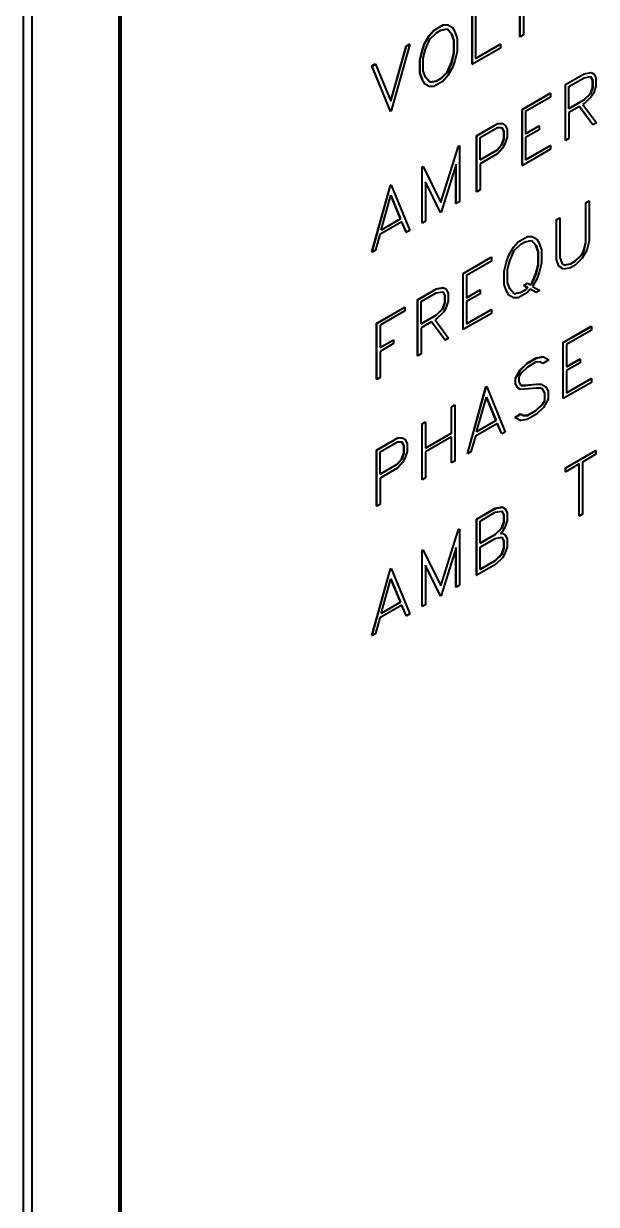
# Model space of a CAD drawing. Header units: millimetres. Extents: x 0 to 5887, y 0 to 4158.
# Drawn here: x 5408.42 to 5420.05, y 3178.06 to 3202.03 of the extents above; entities that cross this region are included whole.
import ezdxf

# ---------------------------------------------------------------- set-up
doc = ezdxf.new("R2010")
doc.units = ezdxf.units.MM
doc.header["$LTSCALE"] = 7
doc.layers.add('가시적인 것(ISO)', color=3, linetype='Continuous', lineweight=40)

msp = doc.modelspace()

# ---------------------------------------------------------------- linework, layer by layer
at = {"layer": '가시적인 것(ISO)'}
for p, q in [((5408.4168, 3168.5289), (5408.4168, 3217.5817)), ((5408.5936, 3168.4271), (5408.5936, 3217.4799)), ((5410.3614, 3172.8767), (5410.3614, 3215.0662)), ((5410.3649, 3215.0642), (5410.3649, 3172.8747)), ((5410.4003, 3172.9355), (5410.4003, 3215.0441)), ((5418.5711, 3202.8655), (5418.5711, 3201.8053)), ((5418.5007, 3201.7688), (5418.5007, 3202.825)), ((5418.5042, 3201.7668), (5418.5042, 3202.827)), ((5417.6001, 3202.3836), (5417.6001, 3201.3233)), ((5417.5297, 3201.2097), (5417.5297, 3202.3471)), ((5417.5333, 3201.2076), (5417.5333, 3202.3451)), ((5416.6548, 3201.7883), (5416.75, 3201.8981)), ((5416.75, 3201.8981), (5416.9385, 3202.0067)), ((5416.75, 3201.8981), (5416.7535, 3201.8961)), ((5416.7535, 3201.8961), (5416.9421, 3202.0046)), ((5416.8039, 3201.8478), (5416.8926, 3201.8989)), ((5416.8926, 3201.8989), (5417.0253, 3201.9235)), ((5416.9385, 3202.0067), (5417.0346, 3202.007)), ((5416.9385, 3202.0067), (5416.9421, 3202.0046)), ((5416.9421, 3202.0046), (5417.0382, 3202.005)), ((5417.1115, 3201.8227), (5417.0238, 3201.9232)), ((5417.0253, 3201.9235), (5417.115, 3201.8207)), ((5417.0346, 3202.007), (5417.1289, 3201.9534)), ((5417.0346, 3202.007), (5417.0382, 3202.005)), ((5417.0382, 3202.005), (5417.1324, 3201.9513)), ((5417.1289, 3201.9534), (5417.1324, 3201.9513)), ((5417.1324, 3201.9513), (5417.1782, 3201.8676)), ((5416.5596, 3201.6256), (5416.6548, 3201.7883)), ((5416.5632, 3201.6235), (5416.6584, 3201.7863)), ((5416.5824, 3201.514), (5416.6712, 3201.7196)), ((5416.6548, 3201.7883), (5416.6584, 3201.7863)), ((5416.6584, 3201.7863), (5416.7535, 3201.8961)), ((5416.6712, 3201.7196), (5416.8039, 3201.8478)), ((5417.1554, 3201.6935), (5417.1115, 3201.8227)), ((5417.1115, 3201.8227), (5417.115, 3201.8207)), ((5417.115, 3201.8207), (5417.159, 3201.6915)), ((5417.1554, 3201.4322), (5417.1554, 3201.6935)), ((5417.1554, 3201.6935), (5417.159, 3201.6915)), ((5417.159, 3201.6915), (5417.159, 3201.4301)), ((5417.1782, 3201.8676), (5417.2258, 3201.7331)), ((5417.2258, 3201.7331), (5417.2258, 3201.4654)), ((5418.5007, 3201.7688), (5418.5042, 3201.7668)), ((5418.5711, 3201.8053), (5418.5042, 3201.7668)), ((5415.8753, 3200.4644), (5416.189, 3201.5751)), ((5415.8777, 3200.4585), (5416.1925, 3201.573)), ((5416.2603, 3201.612), (5415.885, 3200.2585)), ((5416.189, 3201.5751), (5416.2567, 3201.6141)), ((5416.189, 3201.5751), (5416.1925, 3201.573)), ((5416.1925, 3201.573), (5416.2603, 3201.612)), ((5416.2567, 3201.6141), (5416.2603, 3201.612)), ((5416.4672, 3201.3004), (5416.5148, 3201.4897)), ((5416.4707, 3201.2984), (5416.5183, 3201.4877)), ((5416.5148, 3201.4897), (5416.5596, 3201.6256)), ((5416.5148, 3201.4897), (5416.5183, 3201.4877)), ((5416.5183, 3201.4877), (5416.5632, 3201.6235)), ((5416.5376, 3201.3337), (5416.5824, 3201.514)), ((5416.5596, 3201.6256), (5416.5632, 3201.6235)), ((5417.1115, 3201.2524), (5417.1554, 3201.4322)), ((5417.159, 3201.4301), (5417.115, 3201.2504)), ((5417.1554, 3201.4322), (5417.159, 3201.4301)), ((5417.2258, 3201.4654), (5417.1782, 3201.2761)), ((5418.1043, 3201.5365), (5417.5333, 3201.2076)), ((5417.6001, 3201.3274), (5418.1008, 3201.6158)), ((5417.6001, 3201.3233), (5418.1043, 3201.6137)), ((5418.1008, 3201.6158), (5418.1043, 3201.6137)), ((5418.1043, 3201.6137), (5418.1043, 3201.5365)), ((5415.4916, 3201.1735), (5415.5603, 3201.213)), ((5415.4952, 3201.1714), (5415.5638, 3201.211)), ((5415.5603, 3201.213), (5415.5638, 3201.211)), ((5415.5638, 3201.211), (5415.8777, 3200.4585)), ((5416.4672, 3201.3004), (5416.4707, 3201.2984)), ((5416.4672, 3201.0327), (5416.4672, 3201.3004)), ((5416.4707, 3201.0307), (5416.4707, 3201.2984)), ((5416.5376, 3201.0723), (5416.5376, 3201.3337)), ((5417.0218, 3201.0463), (5417.1115, 3201.2524)), ((5417.115, 3201.2504), (5417.0253, 3201.0442)), ((5417.1115, 3201.2524), (5417.115, 3201.2504)), ((5417.1782, 3201.2761), (5417.1324, 3201.1398)), ((5417.5297, 3201.2097), (5417.5333, 3201.2076)), ((5415.4916, 3201.1735), (5415.4952, 3201.1714)), ((5415.8678, 3200.2526), (5415.4916, 3201.1735)), ((5415.8713, 3200.2506), (5415.4952, 3201.1714)), ((5416.4672, 3201.0327), (5416.4707, 3201.0307)), ((5416.5148, 3200.8982), (5416.4672, 3201.0327)), ((5416.5183, 3200.8962), (5416.4707, 3201.0307)), ((5416.5824, 3200.9436), (5416.5376, 3201.0723)), ((5416.6712, 3200.8403), (5416.5824, 3200.9436)), ((5416.9001, 3200.9243), (5417.0218, 3201.0463)), ((5417.0253, 3201.0442), (5416.9036, 3200.9223)), ((5417.0382, 3200.9775), (5416.9421, 3200.8672)), ((5417.0218, 3201.0463), (5417.0253, 3201.0442)), ((5417.1324, 3201.1398), (5417.0382, 3200.9775)), ((5419.425, 3200.798), (5419.8039, 3201.0162)), ((5419.4286, 3200.7959), (5419.8074, 3201.0141)), ((5419.8038, 3200.9348), (5419.9356, 3200.9588)), ((5419.8039, 3201.0162), (5419.9448, 3201.0423)), ((5419.8039, 3201.0162), (5419.8074, 3201.0141)), ((5419.8074, 3201.0141), (5419.9484, 3201.0403)), ((5419.975, 3200.8872), (5419.9334, 3200.9584)), ((5419.9356, 3200.9588), (5419.9786, 3200.8852)), ((5419.9448, 3201.0423), (5419.9952, 3201.0163)), ((5419.9448, 3201.0423), (5419.9484, 3201.0403)), ((5419.9484, 3201.0403), (5419.9987, 3201.0142)), ((5419.9952, 3201.0163), (5419.9987, 3201.0142)), ((5419.9987, 3201.0142), (5420.0454, 3200.93)), ((5416.5148, 3200.8982), (5416.5183, 3200.8962)), ((5416.5596, 3200.814), (5416.5148, 3200.8982)), ((5416.5632, 3200.812), (5416.5183, 3200.8962)), ((5416.5596, 3200.814), (5416.5632, 3200.812)), ((5416.6584, 3200.7588), (5416.5632, 3200.812)), ((5416.7535, 3200.7586), (5416.6584, 3200.7588)), ((5416.6692, 3200.8426), (5416.8003, 3200.8669)), ((5416.8039, 3200.8649), (5416.6712, 3200.8403)), ((5416.9421, 3200.8672), (5416.7535, 3200.7586)), ((5416.8003, 3200.8669), (5416.9001, 3200.9243)), ((5416.8003, 3200.8669), (5416.8039, 3200.8649)), ((5416.9036, 3200.9223), (5416.8039, 3200.8649)), ((5416.9001, 3200.9243), (5416.9036, 3200.9223)), ((5419.425, 3200.798), (5419.4286, 3200.7959)), ((5419.425, 3199.6605), (5419.425, 3200.798)), ((5419.4286, 3199.6585), (5419.4286, 3200.7959)), ((5419.4954, 3200.7572), (5419.8038, 3200.9348)), ((5419.4954, 3200.3043), (5419.4954, 3200.7572)), ((5419.932, 3200.6117), (5419.975, 3200.7348)), ((5419.9786, 3200.7328), (5419.9356, 3200.6096)), ((5419.975, 3200.7348), (5419.975, 3200.8872)), ((5419.975, 3200.8872), (5419.9786, 3200.8852)), ((5419.975, 3200.7348), (5419.9786, 3200.7328)), ((5419.9786, 3200.8852), (5419.9786, 3200.7328)), ((5420.0454, 3200.7649), (5419.9987, 3200.627)), ((5420.0454, 3200.93), (5420.0454, 3200.7649)), ((5418.5456, 3200.2915), (5419.1166, 3200.6204)), ((5418.5491, 3200.2895), (5419.1202, 3200.6183)), ((5419.1202, 3200.5411), (5418.6159, 3200.2507)), ((5419.1166, 3200.6204), (5419.1202, 3200.6183)), ((5419.1202, 3200.6183), (5419.1202, 3200.5411)), ((5419.4954, 3200.3084), (5419.8002, 3200.4839)), ((5419.8038, 3200.4819), (5419.4954, 3200.3043)), ((5419.8002, 3200.4839), (5419.932, 3200.6117)), ((5419.8002, 3200.4839), (5419.8038, 3200.4819)), ((5419.9356, 3200.6096), (5419.8038, 3200.4819)), ((5419.9484, 3200.5429), (5419.8074, 3200.4068)), ((5419.932, 3200.6117), (5419.9356, 3200.6096)), ((5419.9987, 3200.627), (5419.9484, 3200.5429)), ((5415.8678, 3200.2526), (5415.8713, 3200.2506)), ((5415.885, 3200.2585), (5415.8713, 3200.2506)), ((5418.5456, 3200.2915), (5418.5491, 3200.2895)), ((5418.5456, 3199.1541), (5418.5456, 3200.2915)), ((5418.5491, 3199.152), (5418.5491, 3200.2895)), ((5418.6159, 3200.2507), (5418.6159, 3199.7978)), ((5419.7077, 3200.3493), (5419.4954, 3200.2271)), ((5419.4954, 3200.2271), (5419.4954, 3199.6969)), ((5419.9796, 3199.9799), (5419.7063, 3200.3485)), ((5419.9832, 3199.9778), (5419.7077, 3200.3493)), ((5419.8074, 3200.4068), (5419.7791, 3200.3904)), ((5419.7791, 3200.3904), (5420.0536, 3200.0184)), ((5417.6212, 3199.7592), (5418.0468, 3200.0043)), ((5417.6248, 3199.7572), (5418.0503, 3200.0023)), ((5418.0468, 3200.0043), (5418.1429, 3200.0046)), ((5418.0468, 3200.0043), (5418.0503, 3200.0023)), ((5418.0503, 3200.0023), (5418.1464, 3200.0026)), ((5418.1429, 3200.0046), (5418.1914, 3199.9775)), ((5418.1429, 3200.0046), (5418.1464, 3200.0026)), ((5418.1464, 3200.0026), (5418.1949, 3199.9755)), ((5419.9796, 3199.9799), (5419.9832, 3199.9778)), ((5420.0536, 3200.0184), (5419.9832, 3199.9778)), ((5417.6212, 3199.7592), (5417.6248, 3199.7572)), ((5417.6212, 3198.6218), (5417.6212, 3199.7592)), ((5417.6248, 3198.6197), (5417.6248, 3199.7572)), ((5417.6916, 3199.7184), (5418.0448, 3199.9219)), ((5418.0448, 3199.9219), (5418.1318, 3199.9222)), ((5418.1713, 3199.8485), (5418.1294, 3199.9222)), ((5418.1318, 3199.9222), (5418.1748, 3199.8464)), ((5418.1713, 3199.6961), (5418.1713, 3199.8485)), ((5418.1713, 3199.8485), (5418.1748, 3199.8464)), ((5418.1748, 3199.8464), (5418.1748, 3199.6941)), ((5418.1914, 3199.9775), (5418.1949, 3199.9755)), ((5418.1949, 3199.9755), (5418.2416, 3199.8913)), ((5418.2416, 3199.8913), (5418.2416, 3199.7262)), ((5418.6159, 3199.8019), (5418.8869, 3199.958)), ((5418.6159, 3199.7978), (5418.8904, 3199.9559)), ((5418.8904, 3199.8787), (5418.6159, 3199.7206)), ((5418.8869, 3199.958), (5418.8904, 3199.9559)), ((5418.8904, 3199.9559), (5418.8904, 3199.8787)), ((5416.8919, 3198.4054), (5417.2515, 3199.5463)), ((5416.8945, 3198.4002), (5417.255, 3199.5443)), ((5417.2515, 3199.5463), (5417.268, 3199.5558)), ((5417.2515, 3199.5463), (5417.255, 3199.5443)), ((5417.255, 3199.5443), (5417.2715, 3199.5538)), ((5417.268, 3199.5558), (5417.2715, 3199.5538)), ((5417.2715, 3199.5538), (5417.2715, 3198.4163)), ((5417.6916, 3199.2656), (5417.6916, 3199.7184)), ((5418.0413, 3199.471), (5418.1282, 3199.5708)), ((5418.1318, 3199.5688), (5418.0448, 3199.469)), ((5418.1464, 3199.5053), (5418.0503, 3199.3949)), ((5418.1282, 3199.5708), (5418.1713, 3199.6961)), ((5418.1282, 3199.5708), (5418.1318, 3199.5688)), ((5418.1748, 3199.6941), (5418.1318, 3199.5688)), ((5418.1949, 3199.5882), (5418.1464, 3199.5053)), ((5418.1713, 3199.6961), (5418.1748, 3199.6941)), ((5418.2416, 3199.7262), (5418.1949, 3199.5882)), ((5418.6159, 3199.7206), (5418.6159, 3199.2677)), ((5418.6159, 3199.2718), (5419.1166, 3199.5602)), ((5418.6159, 3199.2677), (5419.1202, 3199.5581)), ((5419.1166, 3199.5602), (5419.1202, 3199.5581)), ((5419.1202, 3199.5581), (5419.1202, 3199.4809)), ((5419.425, 3199.6605), (5419.4286, 3199.6585)), ((5419.4954, 3199.6969), (5419.4286, 3199.6585)), ((5417.6916, 3199.2696), (5418.0413, 3199.471)), ((5418.0448, 3199.469), (5417.6916, 3199.2656)), ((5418.0503, 3199.3949), (5417.6916, 3199.1883)), ((5418.0413, 3199.471), (5418.0448, 3199.469)), ((5419.1202, 3199.4809), (5418.5491, 3199.152)), ((5416.513, 3199.121), (5416.5294, 3199.1305)), ((5416.513, 3199.121), (5416.5165, 3199.119)), ((5416.513, 3197.9836), (5416.513, 3199.121)), ((5416.5165, 3199.119), (5416.533, 3199.1285)), ((5416.5165, 3197.9815), (5416.5165, 3199.119)), ((5416.5294, 3199.1305), (5416.533, 3199.1285)), ((5416.533, 3199.1285), (5416.8945, 3198.4002)), ((5417.2047, 3199.1799), (5416.9009, 3198.2029)), ((5417.2012, 3198.3799), (5417.2012, 3199.1685)), ((5417.2047, 3198.3778), (5417.2047, 3199.1799)), ((5417.6916, 3199.1883), (5417.6916, 3198.6582)), ((5418.5456, 3199.1541), (5418.5491, 3199.152)), ((5416.5833, 3198.822), (5416.5833, 3198.02)), ((5416.8871, 3198.195), (5416.5833, 3198.822)), ((5416.8836, 3198.197), (5416.5833, 3198.8168)), ((5415.4916, 3197.3954), (5415.8678, 3198.7495)), ((5415.4952, 3197.3934), (5415.8713, 3198.7475)), ((5415.6791, 3197.8411), (5415.8777, 3198.5459)), ((5415.8678, 3198.7495), (5415.8815, 3198.7574)), ((5415.8678, 3198.7495), (5415.8713, 3198.7475)), ((5415.8713, 3198.7475), (5415.885, 3198.7554)), ((5416.0728, 3198.0718), (5415.8766, 3198.542)), ((5415.8777, 3198.5459), (5416.0763, 3198.0698)), ((5415.8815, 3198.7574), (5415.885, 3198.7554)), ((5415.885, 3198.7554), (5416.2603, 3197.834)), ((5417.6212, 3198.6218), (5417.6248, 3198.6197)), ((5417.6916, 3198.6582), (5417.6248, 3198.6197)), ((5417.2012, 3198.3799), (5417.2047, 3198.3778)), ((5417.2715, 3198.4163), (5417.2047, 3198.3778)), ((5419.8387, 3198.3956), (5419.9055, 3198.4341)), ((5419.8387, 3198.3956), (5419.8422, 3198.3935)), ((5419.8387, 3197.5904), (5419.8387, 3198.3956)), ((5419.8422, 3198.3935), (5419.909, 3198.432)), ((5419.8422, 3197.5883), (5419.8422, 3198.3935)), ((5419.9055, 3198.4341), (5419.909, 3198.432)), ((5419.909, 3198.432), (5419.909, 3197.6226)), ((5416.0763, 3198.0698), (5415.6791, 3197.8411)), ((5415.6805, 3197.8459), (5416.0728, 3198.0718)), ((5416.0728, 3198.0718), (5416.0763, 3198.0698)), ((5416.8836, 3198.197), (5416.8871, 3198.195)), ((5416.9009, 3198.2029), (5416.8871, 3198.195)), ((5419.242, 3198.052), (5419.3088, 3198.0904)), ((5419.2455, 3198.0499), (5419.3123, 3198.0884)), ((5419.3088, 3198.0904), (5419.3123, 3198.0884)), ((5419.3123, 3198.0884), (5419.3123, 3197.2832)), ((5416.1019, 3198.0073), (5415.6544, 3197.7496)), ((5416.189, 3197.797), (5416.0998, 3198.0061)), ((5416.1925, 3197.795), (5416.1019, 3198.0073)), ((5416.2603, 3197.834), (5416.1925, 3197.795)), ((5416.513, 3197.9836), (5416.5165, 3197.9815)), ((5416.5833, 3198.02), (5416.5165, 3197.9815)), ((5419.242, 3198.052), (5419.2455, 3198.0499)), ((5419.242, 3197.2425), (5419.242, 3198.052)), ((5419.2455, 3197.2405), (5419.2455, 3198.0499)), ((5415.6544, 3197.7496), (5415.5638, 3197.4329)), ((5416.189, 3197.797), (5416.1925, 3197.795)), ((5418.3671, 3197.4931), (5418.4623, 3197.603)), ((5418.3706, 3197.4911), (5418.4658, 3197.6009)), ((5418.4623, 3197.603), (5418.6508, 3197.7115)), ((5418.4623, 3197.603), (5418.4658, 3197.6009)), ((5418.4658, 3197.6009), (5418.6543, 3197.7095)), ((5418.5161, 3197.5527), (5418.6049, 3197.6038)), ((5418.6049, 3197.6038), (5418.7376, 3197.6284)), ((5418.6508, 3197.7115), (5418.7469, 3197.7118)), ((5418.6508, 3197.7115), (5418.6543, 3197.7095)), ((5418.6543, 3197.7095), (5418.7504, 3197.7098)), ((5418.8238, 3197.5276), (5418.7361, 3197.6281)), ((5418.7376, 3197.6284), (5418.8273, 3197.5255)), ((5418.7469, 3197.7118), (5418.8412, 3197.6582)), ((5418.7469, 3197.7118), (5418.7504, 3197.7098)), ((5418.7504, 3197.7098), (5418.8447, 3197.6562)), ((5418.8412, 3197.6582), (5418.8447, 3197.6562)), ((5418.8447, 3197.6562), (5418.8904, 3197.5725)), ((5419.7938, 3197.4101), (5419.8387, 3197.5904)), ((5419.7974, 3197.408), (5419.8422, 3197.5883)), ((5419.8387, 3197.5904), (5419.8422, 3197.5883)), ((5419.909, 3197.6226), (5419.8614, 3197.4322)), ((5415.4916, 3197.3954), (5415.4952, 3197.3934)), ((5415.5638, 3197.4329), (5415.4952, 3197.3934)), ((5418.2719, 3197.3304), (5418.3671, 3197.4931)), ((5418.2755, 3197.3284), (5418.3706, 3197.4911)), ((5418.2947, 3197.2188), (5418.3834, 3197.4244)), ((5418.3671, 3197.4931), (5418.3706, 3197.4911)), ((5418.3834, 3197.4244), (5418.5161, 3197.5527)), ((5418.8677, 3197.3984), (5418.8238, 3197.5276)), ((5418.8238, 3197.5276), (5418.8273, 3197.5255)), ((5418.8273, 3197.5255), (5418.8712, 3197.3963)), ((5418.8677, 3197.137), (5418.8677, 3197.3984)), ((5418.8677, 3197.3984), (5418.8712, 3197.3963)), ((5418.8712, 3197.3963), (5418.8712, 3197.135)), ((5418.8904, 3197.5725), (5418.938, 3197.438)), ((5418.938, 3197.438), (5418.938, 3197.1703)), ((5419.7517, 3197.3371), (5419.7938, 3197.4101)), ((5419.7553, 3197.3351), (5419.7974, 3197.408)), ((5419.8614, 3197.4322), (5419.7663, 3197.2674)), ((5419.7938, 3197.4101), (5419.7974, 3197.408)), ((5417.3458, 3196.96), (5417.9168, 3197.2889)), ((5417.3493, 3196.958), (5417.9204, 3197.2868)), ((5417.9204, 3197.2096), (5417.4161, 3196.9192)), ((5417.9168, 3197.2889), (5417.9204, 3197.2868)), ((5417.9204, 3197.2868), (5417.9204, 3197.2096)), ((5418.1795, 3197.0052), (5418.2271, 3197.1945)), ((5418.183, 3197.0032), (5418.2306, 3197.1925)), ((5418.2271, 3197.1945), (5418.2719, 3197.3304)), ((5418.2271, 3197.1945), (5418.2306, 3197.1925)), ((5418.2306, 3197.1925), (5418.2755, 3197.3284)), ((5418.2498, 3197.0385), (5418.2947, 3197.2188)), ((5418.2719, 3197.3304), (5418.2755, 3197.3284)), ((5418.8238, 3196.9572), (5418.8677, 3197.137)), ((5418.8712, 3197.135), (5418.8273, 3196.9552)), ((5418.8677, 3197.137), (5418.8712, 3197.135)), ((5418.938, 3197.1703), (5418.8904, 3196.981)), ((5419.242, 3197.2425), (5419.2455, 3197.2405)), ((5419.2887, 3197.1065), (5419.242, 3197.2425)), ((5419.2922, 3197.1044), (5419.2455, 3197.2405)), ((5419.2887, 3197.1065), (5419.2922, 3197.1044)), ((5419.3883, 3197.0497), (5419.2922, 3197.1044)), ((5419.3123, 3197.2832), (5419.3572, 3197.1545)), ((5419.3572, 3197.1545), (5419.3984, 3197.1296)), ((5419.395, 3197.1316), (5419.5294, 3197.1572)), ((5419.3984, 3197.1296), (5419.5329, 3197.1552)), ((5419.5294, 3197.1572), (5419.6181, 3197.2084)), ((5419.5294, 3197.1572), (5419.5329, 3197.1552)), ((5419.6244, 3197.1307), (5419.5301, 3197.0764)), ((5419.5329, 3197.1552), (5419.6217, 3197.2063)), ((5419.6181, 3197.2084), (5419.7517, 3197.3371)), ((5419.6181, 3197.2084), (5419.6217, 3197.2063)), ((5419.6217, 3197.2063), (5419.7553, 3197.3351)), ((5419.7663, 3197.2674), (5419.6244, 3197.1307)), ((5419.7517, 3197.3371), (5419.7553, 3197.3351)), ((5417.3458, 3196.96), (5417.3493, 3196.958)), ((5417.3458, 3195.8226), (5417.3458, 3196.96)), ((5417.3493, 3195.8205), (5417.3493, 3196.958)), ((5417.4161, 3196.9192), (5417.4161, 3196.4663)), ((5418.1795, 3197.0052), (5418.183, 3197.0032)), ((5418.1795, 3196.7375), (5418.1795, 3197.0052)), ((5418.183, 3196.7355), (5418.183, 3197.0032)), ((5418.2498, 3196.7771), (5418.2498, 3197.0385)), ((5418.7341, 3196.7511), (5418.8238, 3196.9572)), ((5418.8273, 3196.9552), (5418.7376, 3196.7491)), ((5418.8238, 3196.9572), (5418.8273, 3196.9552)), ((5418.8904, 3196.981), (5418.8447, 3196.8457)), ((5419.5301, 3197.0764), (5419.3883, 3197.0497)), ((5416.4215, 3196.4277), (5416.8003, 3196.6459)), ((5416.425, 3196.4257), (5416.8039, 3196.6439)), ((5416.8003, 3196.6459), (5416.9413, 3196.6721)), ((5416.8003, 3196.6459), (5416.8039, 3196.6439)), ((5416.8039, 3196.6439), (5416.9448, 3196.67)), ((5416.9413, 3196.6721), (5416.9916, 3196.646)), ((5416.9413, 3196.6721), (5416.9448, 3196.67)), ((5416.9448, 3196.67), (5416.9951, 3196.644)), ((5416.9916, 3196.646), (5416.9951, 3196.644)), ((5416.9951, 3196.644), (5417.0418, 3196.5598)), ((5417.4161, 3196.4704), (5417.6871, 3196.6265)), ((5417.4161, 3196.4663), (5417.6907, 3196.6244)), ((5417.6871, 3196.6265), (5417.6907, 3196.6244)), ((5417.6907, 3196.6244), (5417.6907, 3196.5472)), ((5418.1795, 3196.7375), (5418.183, 3196.7355)), ((5418.2271, 3196.6031), (5418.1795, 3196.7375)), ((5418.2306, 3196.601), (5418.183, 3196.7355)), ((5418.2947, 3196.6485), (5418.2498, 3196.7771)), ((5418.3834, 3196.5451), (5418.2947, 3196.6485)), ((5418.5126, 3196.5717), (5418.6124, 3196.6292)), ((5418.6159, 3196.6271), (5418.5161, 3196.5697)), ((5418.5785, 3196.7165), (5418.6526, 3196.7592)), ((5418.6535, 3196.6709), (5418.5785, 3196.7165)), ((5418.5785, 3196.7165), (5418.582, 3196.7145)), ((5418.6562, 3196.7572), (5418.582, 3196.7145)), ((5418.582, 3196.7145), (5418.6571, 3196.6688)), ((5418.6124, 3196.6292), (5418.6535, 3196.6709)), ((5418.6124, 3196.6292), (5418.6159, 3196.6271)), ((5418.6571, 3196.6688), (5418.6159, 3196.6271)), ((5418.6526, 3196.7592), (5418.6562, 3196.7572)), ((5418.6535, 3196.6709), (5418.6571, 3196.6688)), ((5418.7111, 3196.6375), (5418.6543, 3196.572)), ((5418.7129, 3196.7243), (5418.6562, 3196.7572)), ((5418.7094, 3196.7263), (5418.7341, 3196.7511)), ((5418.8319, 3196.5695), (5418.7111, 3196.6375)), ((5418.7376, 3196.7491), (5418.7129, 3196.7243)), ((5418.7341, 3196.7511), (5418.7376, 3196.7491)), ((5418.8447, 3196.8457), (5418.7587, 3196.6977)), ((5418.7587, 3196.6977), (5418.9069, 3196.6127)), ((5418.7587, 3196.6977), (5418.9034, 3196.6148)), ((5416.4215, 3196.4277), (5416.425, 3196.4257)), ((5416.4215, 3195.2903), (5416.4215, 3196.4277)), ((5416.425, 3195.2882), (5416.425, 3196.4257)), ((5416.4918, 3196.3869), (5416.8002, 3196.5645)), ((5416.4918, 3195.9341), (5416.4918, 3196.3869)), ((5416.8002, 3196.5645), (5416.932, 3196.5886)), ((5416.9715, 3196.517), (5416.9299, 3196.5882)), ((5416.932, 3196.5886), (5416.975, 3196.5149)), ((5416.9715, 3196.3646), (5416.9715, 3196.517)), ((5416.9715, 3196.517), (5416.975, 3196.5149)), ((5416.975, 3196.5149), (5416.975, 3196.3626)), ((5417.0418, 3196.3947), (5416.9951, 3196.2567)), ((5417.0418, 3196.5598), (5417.0418, 3196.3947)), ((5417.6907, 3196.5472), (5417.4161, 3196.3891)), ((5417.4161, 3196.3891), (5417.4161, 3195.9362)), ((5418.2271, 3196.6031), (5418.2306, 3196.601)), ((5418.2719, 3196.5188), (5418.2271, 3196.6031)), ((5418.2755, 3196.5168), (5418.2306, 3196.601)), ((5418.2719, 3196.5188), (5418.2755, 3196.5168)), ((5418.3706, 3196.4637), (5418.2755, 3196.5168)), ((5418.4658, 3196.4635), (5418.3706, 3196.4637)), ((5418.3815, 3196.5474), (5418.5126, 3196.5717)), ((5418.5161, 3196.5697), (5418.3834, 3196.5451)), ((5418.6543, 3196.572), (5418.4658, 3196.4635)), ((5418.5126, 3196.5717), (5418.5161, 3196.5697)), ((5418.9069, 3196.6127), (5418.8319, 3196.5695)), ((5418.9034, 3196.6148), (5418.9069, 3196.6127)), ((5415.5887, 3195.9482), (5416.1597, 3196.277)), ((5415.5922, 3195.9461), (5416.1633, 3196.275)), ((5416.1633, 3196.1977), (5415.659, 3195.9073)), ((5416.1597, 3196.277), (5416.1633, 3196.275)), ((5416.1633, 3196.275), (5416.1633, 3196.1977)), ((5416.7967, 3196.1137), (5416.9285, 3196.2414)), ((5416.932, 3196.2394), (5416.8002, 3196.1117)), ((5416.9448, 3196.1727), (5416.8039, 3196.0365)), ((5416.9285, 3196.2414), (5416.9715, 3196.3646)), ((5416.9285, 3196.2414), (5416.932, 3196.2394)), ((5416.975, 3196.3626), (5416.932, 3196.2394)), ((5416.9951, 3196.2567), (5416.9448, 3196.1727)), ((5416.9715, 3196.3646), (5416.975, 3196.3626)), ((5417.9204, 3196.1494), (5417.3493, 3195.8205)), ((5417.4161, 3195.9403), (5417.9168, 3196.2286)), ((5417.4161, 3195.9362), (5417.9204, 3196.2266)), ((5417.9168, 3196.2286), (5417.9204, 3196.2266)), ((5417.9204, 3196.2266), (5417.9204, 3196.1494)), ((5415.5887, 3195.9482), (5415.5922, 3195.9461)), ((5415.5887, 3194.8107), (5415.5887, 3195.9482)), ((5415.5922, 3194.8087), (5415.5922, 3195.9461)), ((5415.659, 3195.9073), (5415.659, 3195.4545)), ((5416.4918, 3195.9381), (5416.7967, 3196.1137)), ((5416.8002, 3196.1117), (5416.4918, 3195.9341)), ((5416.7041, 3195.9791), (5416.4918, 3195.8568)), ((5416.976, 3195.6096), (5416.7027, 3195.9783)), ((5416.9796, 3195.6076), (5416.7041, 3195.9791)), ((5416.8039, 3196.0365), (5416.7755, 3196.0202)), ((5416.7755, 3196.0202), (5417.05, 3195.6482)), ((5416.7967, 3196.1137), (5416.8002, 3196.1117)), ((5416.4918, 3195.8568), (5416.4918, 3195.3267)), ((5417.3458, 3195.8226), (5417.3493, 3195.8205)), ((5419.3784, 3195.5576), (5419.9494, 3195.8865)), ((5419.3819, 3195.5556), (5419.953, 3195.8844)), ((5419.953, 3195.8072), (5419.4487, 3195.5168)), ((5419.9494, 3195.8865), (5419.953, 3195.8844)), ((5419.953, 3195.8844), (5419.953, 3195.8072)), ((5415.659, 3195.4586), (5415.93, 3195.6146)), ((5415.659, 3195.4545), (5415.9335, 3195.6126)), ((5415.9335, 3195.5353), (5415.659, 3195.3772)), ((5415.93, 3195.6146), (5415.9335, 3195.6126)), ((5415.9335, 3195.6126), (5415.9335, 3195.5353)), ((5416.976, 3195.6096), (5416.9796, 3195.6076)), ((5417.05, 3195.6482), (5416.9796, 3195.6076)), ((5419.3784, 3195.5576), (5419.3819, 3195.5556)), ((5419.3784, 3194.4201), (5419.3784, 3195.5576)), ((5419.3819, 3194.4181), (5419.3819, 3195.5556)), ((5419.4487, 3195.5168), (5419.4487, 3195.0639)), ((5415.659, 3195.3772), (5415.659, 3194.8471)), ((5416.4215, 3195.2903), (5416.425, 3195.2882)), ((5416.4918, 3195.3267), (5416.425, 3195.2882)), ((5418.6462, 3195.136), (5418.8329, 3195.2435)), ((5418.6498, 3195.134), (5418.8365, 3195.2415)), ((5418.8329, 3195.2435), (5418.9739, 3195.2697)), ((5418.8329, 3195.2435), (5418.8365, 3195.2415)), ((5418.8365, 3195.2415), (5418.9774, 3195.2676)), ((5419.089, 3195.2028), (5418.9682, 3195.1333)), ((5418.9739, 3195.2697), (5418.9774, 3195.2676)), ((5418.9774, 3195.2676), (5419.089, 3195.2028)), ((5419.4487, 3195.068), (5419.7197, 3195.2241)), ((5419.4487, 3195.0639), (5419.7232, 3195.222)), ((5419.7197, 3195.2241), (5419.7232, 3195.222)), ((5419.7232, 3195.222), (5419.7232, 3195.1448)), ((5418.4083, 3194.8329), (5418.5053, 3194.9998)), ((5418.4118, 3194.8308), (5418.5088, 3194.9978)), ((5418.5053, 3194.9998), (5418.6462, 3195.136)), ((5418.5053, 3194.9998), (5418.5088, 3194.9978)), ((5418.5088, 3194.9978), (5418.6498, 3195.134)), ((5418.6525, 3195.0583), (5418.5189, 3194.9295)), ((5418.6462, 3195.136), (5418.6498, 3195.134)), ((5418.8319, 3195.1616), (5418.6525, 3195.0583)), ((5418.9197, 3195.1603), (5418.8319, 3195.1616)), ((5418.9682, 3195.1333), (5418.9197, 3195.1603)), ((5419.7232, 3195.1448), (5419.4487, 3194.9867)), ((5419.4487, 3194.9867), (5419.4487, 3194.5338)), ((5415.5887, 3194.8107), (5415.5922, 3194.8087)), ((5415.659, 3194.8471), (5415.5922, 3194.8087)), ((5418.4083, 3194.8329), (5418.4118, 3194.8308)), ((5418.4083, 3194.7186), (5418.4083, 3194.8329)), ((5418.4083, 3194.7186), (5418.4118, 3194.7165)), ((5418.4559, 3194.6359), (5418.4083, 3194.7186)), ((5418.4118, 3194.7165), (5418.4118, 3194.8308)), ((5418.4594, 3194.6339), (5418.4118, 3194.7165)), ((5418.5189, 3194.9295), (5418.4777, 3194.8582)), ((5418.4777, 3194.8582), (5418.4777, 3194.7598)), ((5418.4777, 3194.7598), (5418.5216, 3194.6856)), ((5418.606, 3194.6875), (5418.8357, 3194.7129)), ((5418.6095, 3194.6854), (5418.8392, 3194.7108)), ((5418.8357, 3194.7129), (5418.929, 3194.7148)), ((5418.8357, 3194.7129), (5418.8392, 3194.7108)), ((5418.8392, 3194.7108), (5418.9325, 3194.7127)), ((5418.929, 3194.7148), (5418.9325, 3194.7127)), ((5418.9325, 3194.7127), (5419.0277, 3194.6575)), ((5419.953, 3194.747), (5419.3819, 3194.4181)), ((5419.4487, 3194.5379), (5419.9494, 3194.8262)), ((5419.4487, 3194.5338), (5419.953, 3194.8242)), ((5419.9494, 3194.8262), (5419.953, 3194.8242)), ((5419.953, 3194.8242), (5419.953, 3194.747)), ((5417.4327, 3193.2997), (5417.8088, 3194.6538)), ((5417.4362, 3193.2977), (5417.8124, 3194.6518)), ((5417.8088, 3194.6538), (5417.8226, 3194.6617)), ((5417.8088, 3194.6538), (5417.8124, 3194.6518)), ((5417.8124, 3194.6518), (5417.8261, 3194.6597)), ((5417.8226, 3194.6617), (5417.8261, 3194.6597)), ((5417.8261, 3194.6597), (5418.2013, 3193.7383)), ((5418.4559, 3194.6359), (5418.4594, 3194.6339)), ((5418.5044, 3194.6078), (5418.4559, 3194.6359)), ((5418.5079, 3194.6058), (5418.4594, 3194.6339)), ((5418.5044, 3194.6078), (5418.5079, 3194.6058)), ((5418.6013, 3194.6066), (5418.5079, 3194.6058)), ((5418.5204, 3194.6876), (5418.606, 3194.6875)), ((5418.5216, 3194.6856), (5418.6095, 3194.6854)), ((5418.8291, 3194.632), (5418.6013, 3194.6066)), ((5418.606, 3194.6875), (5418.6095, 3194.6854)), ((5418.9197, 3194.6302), (5418.8291, 3194.632)), ((5418.9627, 3194.6063), (5418.9197, 3194.6302)), ((5419.0041, 3194.5316), (5418.9593, 3194.6083)), ((5419.0076, 3194.5295), (5418.9627, 3194.6063)), ((5419.0041, 3194.5316), (5419.0076, 3194.5295)), ((5419.0041, 3194.3813), (5419.0041, 3194.5316)), ((5419.0076, 3194.3793), (5419.0076, 3194.5295)), ((5419.0277, 3194.6575), (5419.0744, 3194.5743)), ((5419.0744, 3194.5743), (5419.0744, 3194.4072)), ((5417.1097, 3194.2512), (5417.1765, 3194.2896)), ((5417.1097, 3194.2512), (5417.1132, 3194.2491)), ((5417.1097, 3193.721), (5417.1097, 3194.2512)), ((5417.1132, 3194.2491), (5417.18, 3194.2876)), ((5417.1132, 3193.719), (5417.1132, 3194.2491)), ((5417.1765, 3194.2896), (5417.18, 3194.2876)), ((5417.18, 3194.2876), (5417.18, 3193.1501)), ((5417.6202, 3193.7454), (5417.8188, 3194.4502)), ((5418.0138, 3193.9761), (5417.8177, 3194.4463)), ((5417.8188, 3194.4502), (5418.0174, 3193.9741)), ((5418.8293, 3194.1812), (5418.9629, 3194.31)), ((5418.8328, 3194.1791), (5418.9664, 3194.3079)), ((5418.9774, 3194.2402), (5418.8365, 3194.104)), ((5418.9629, 3194.31), (5419.0041, 3194.3813)), ((5418.9629, 3194.31), (5418.9664, 3194.3079)), ((5418.9664, 3194.3079), (5419.0076, 3194.3793)), ((5419.0744, 3194.4072), (5418.9774, 3194.2402)), ((5419.0041, 3194.3813), (5419.0076, 3194.3793)), ((5419.3784, 3194.4201), (5419.3819, 3194.4181)), ((5418.3936, 3194.0372), (5418.5144, 3194.1068)), ((5418.3936, 3194.0372), (5418.3972, 3194.0352)), ((5418.5053, 3193.9724), (5418.3936, 3194.0372)), ((5418.3972, 3194.0352), (5418.518, 3194.1047)), ((5418.5088, 3193.9704), (5418.3972, 3194.0352)), ((5418.6498, 3193.9965), (5418.5088, 3193.9704)), ((5418.5144, 3194.1068), (5418.5629, 3194.0797)), ((5418.5144, 3194.1068), (5418.518, 3194.1047)), ((5418.518, 3194.1047), (5418.5665, 3194.0776)), ((5418.5629, 3194.0797), (5418.6508, 3194.0784)), ((5418.5629, 3194.0797), (5418.5665, 3194.0776)), ((5418.5665, 3194.0776), (5418.6543, 3194.0764)), ((5418.8365, 3194.104), (5418.6498, 3193.9965)), ((5418.6508, 3194.0784), (5418.8293, 3194.1812)), ((5418.6508, 3194.0784), (5418.6543, 3194.0764)), ((5418.6543, 3194.0764), (5418.8328, 3194.1791)), ((5418.8293, 3194.1812), (5418.8328, 3194.1791)), ((5416.513, 3193.9075), (5416.5798, 3193.946)), ((5416.513, 3193.9075), (5416.5165, 3193.9055)), ((5416.513, 3192.7701), (5416.513, 3193.9075)), ((5416.5165, 3193.9055), (5416.5833, 3193.944)), ((5416.5165, 3192.768), (5416.5165, 3193.9055)), ((5416.5798, 3193.946), (5416.5833, 3193.944)), ((5416.5833, 3193.944), (5416.5833, 3193.4139)), ((5418.043, 3193.9116), (5417.5955, 3193.6539)), ((5418.0174, 3193.9741), (5417.6202, 3193.7454)), ((5417.6216, 3193.7502), (5418.0138, 3193.9761)), ((5418.0138, 3193.9761), (5418.0174, 3193.9741)), ((5418.1301, 3193.7013), (5418.0409, 3193.9104)), ((5418.1336, 3193.6993), (5418.043, 3193.9116)), ((5418.5053, 3193.9724), (5418.5088, 3193.9704)), ((5415.5887, 3193.3753), (5416.0142, 3193.6203)), ((5415.5922, 3193.3732), (5416.0177, 3193.6183)), ((5415.659, 3193.3345), (5416.0122, 3193.5379)), ((5416.0122, 3193.5379), (5416.0992, 3193.5382)), ((5416.0142, 3193.6203), (5416.1103, 3193.6206)), ((5416.0142, 3193.6203), (5416.0177, 3193.6183)), ((5416.0177, 3193.6183), (5416.1138, 3193.6186)), ((5416.1387, 3193.4645), (5416.0968, 3193.5382)), ((5416.0992, 3193.5382), (5416.1422, 3193.4625)), ((5416.1103, 3193.6206), (5416.1588, 3193.5935)), ((5416.1103, 3193.6206), (5416.1138, 3193.6186)), ((5416.1138, 3193.6186), (5416.1623, 3193.5915)), ((5416.1588, 3193.5935), (5416.1623, 3193.5915)), ((5416.1623, 3193.5915), (5416.209, 3193.5073)), ((5416.209, 3193.5073), (5416.209, 3193.3422)), ((5416.5833, 3193.4179), (5417.1097, 3193.721)), ((5416.5833, 3193.4139), (5417.1132, 3193.719)), ((5417.1132, 3193.6418), (5416.5833, 3193.3366)), ((5417.1097, 3193.721), (5417.1132, 3193.719)), ((5417.1097, 3193.1137), (5417.1097, 3193.6397)), ((5417.1132, 3193.1117), (5417.1132, 3193.6418)), ((5417.5955, 3193.6539), (5417.5049, 3193.3372)), ((5418.1301, 3193.7013), (5418.1336, 3193.6993)), ((5418.2013, 3193.7383), (5418.1336, 3193.6993)), ((5415.5887, 3193.3753), (5415.5922, 3193.3732)), ((5415.5887, 3192.2378), (5415.5887, 3193.3753)), ((5415.5922, 3192.2358), (5415.5922, 3193.3732)), ((5415.659, 3192.8816), (5415.659, 3193.3345)), ((5416.0957, 3193.1868), (5416.1387, 3193.3121)), ((5416.1422, 3193.3101), (5416.0992, 3193.1848)), ((5416.1387, 3193.3121), (5416.1387, 3193.4645)), ((5416.1387, 3193.4645), (5416.1422, 3193.4625)), ((5416.1387, 3193.3121), (5416.1422, 3193.3101)), ((5416.1422, 3193.4625), (5416.1422, 3193.3101)), ((5416.209, 3193.3422), (5416.1623, 3193.2042)), ((5416.5833, 3193.3366), (5416.5833, 3192.8065)), ((5417.4327, 3193.2997), (5417.4362, 3193.2977)), ((5417.5049, 3193.3372), (5417.4362, 3193.2977)), ((5419.4259, 3193.0121), (5420.0419, 3193.3668)), ((5419.4295, 3193.0101), (5420.0454, 3193.3648)), ((5420.0454, 3193.2875), (5419.7708, 3193.1294)), ((5420.0419, 3193.3668), (5420.0454, 3193.3648)), ((5420.0454, 3193.3648), (5420.0454, 3193.2875)), ((5415.659, 3192.8857), (5416.0087, 3193.0871)), ((5416.0122, 3193.085), (5415.659, 3192.8816)), ((5416.0087, 3193.0871), (5416.0957, 3193.1868)), ((5416.0087, 3193.0871), (5416.0122, 3193.085)), ((5416.0992, 3193.1848), (5416.0122, 3193.085)), ((5416.1138, 3193.1213), (5416.0177, 3193.0109)), ((5416.0957, 3193.1868), (5416.0992, 3193.1848)), ((5416.1623, 3193.2042), (5416.1138, 3193.1213)), ((5417.1097, 3193.1137), (5417.1132, 3193.1117)), ((5417.18, 3193.1501), (5417.1132, 3193.1117)), ((5419.704, 3193.091), (5419.4295, 3192.9328)), ((5419.7005, 3192.0328), (5419.7005, 3193.0889)), ((5419.704, 3192.0307), (5419.704, 3193.091)), ((5419.7708, 3193.1294), (5419.7708, 3192.0692)), ((5416.0177, 3193.0109), (5415.659, 3192.8043)), ((5415.659, 3192.8043), (5415.659, 3192.2742)), ((5416.5833, 3192.8065), (5416.5165, 3192.768)), ((5419.4259, 3193.0121), (5419.4295, 3193.0101)), ((5419.4259, 3192.9349), (5419.4259, 3193.0121)), ((5419.4259, 3192.9349), (5419.4295, 3192.9328)), ((5419.4295, 3192.9328), (5419.4295, 3193.0101)), ((5416.513, 3192.7701), (5416.5165, 3192.768)), ((5415.5887, 3192.2378), (5415.5922, 3192.2358)), ((5415.659, 3192.2742), (5415.5922, 3192.2358)), ((5417.6212, 3191.9729), (5418.0001, 3192.191)), ((5417.6248, 3191.9708), (5418.0037, 3192.189)), ((5417.6916, 3191.9321), (5418, 3192.1097)), ((5418, 3192.1097), (5418.1318, 3192.1337)), ((5418.0001, 3192.191), (5418.1411, 3192.2172)), ((5418.0001, 3192.191), (5418.0037, 3192.189)), ((5418.0037, 3192.189), (5418.1446, 3192.2151)), ((5418.1713, 3192.0621), (5418.1297, 3192.1333)), ((5418.1318, 3192.1337), (5418.1748, 3192.0601)), ((5418.1411, 3192.2172), (5418.1914, 3192.1911)), ((5418.1411, 3192.2172), (5418.1446, 3192.2151)), ((5418.1446, 3192.2151), (5418.1949, 3192.1891)), ((5418.1914, 3192.1911), (5418.1949, 3192.1891)), ((5418.1949, 3192.1891), (5418.2416, 3192.1049)), ((5418.2416, 3192.1049), (5418.2416, 3191.9398)), ((5419.7708, 3192.0692), (5419.704, 3192.0307)), ((5417.6212, 3191.9729), (5417.6248, 3191.9708)), ((5417.6212, 3190.8354), (5417.6212, 3191.9729)), ((5417.6248, 3190.8334), (5417.6248, 3191.9708)), ((5417.6916, 3191.4792), (5417.6916, 3191.9321)), ((5418.1282, 3191.7866), (5418.1713, 3191.9097)), ((5418.1748, 3191.9077), (5418.1318, 3191.7845)), ((5418.1713, 3191.9097), (5418.1713, 3192.0621)), ((5418.1713, 3192.0621), (5418.1748, 3192.0601)), ((5418.1713, 3191.9097), (5418.1748, 3191.9077)), ((5418.1748, 3192.0601), (5418.1748, 3191.9077)), ((5418.2416, 3191.9398), (5418.1949, 3191.8018)), ((5419.7005, 3192.0328), (5419.704, 3192.0307)), ((5416.8919, 3190.619), (5417.2515, 3191.76)), ((5416.8945, 3190.6139), (5417.255, 3191.7579)), ((5417.2515, 3191.76), (5417.268, 3191.7694)), ((5417.2515, 3191.76), (5417.255, 3191.7579)), ((5417.255, 3191.7579), (5417.2715, 3191.7674)), ((5417.268, 3191.7694), (5417.2715, 3191.7674)), ((5417.2715, 3191.7674), (5417.2715, 3190.6299)), ((5417.6916, 3191.4833), (5417.9965, 3191.6588)), ((5418, 3191.6568), (5417.6916, 3191.4792)), ((5417.9965, 3191.6588), (5418.1282, 3191.7866)), ((5417.9965, 3191.6588), (5418, 3191.6568)), ((5418.1318, 3191.7845), (5418, 3191.6568)), ((5418, 3191.5795), (5418.1318, 3191.6036)), ((5418.1446, 3191.7178), (5418.1043, 3191.6788)), ((5418.1043, 3191.6788), (5418.1446, 3191.6861)), ((5418.1077, 3191.6821), (5418.1411, 3191.6881)), ((5418.1282, 3191.7866), (5418.1318, 3191.7845)), ((5418.1713, 3191.532), (5418.1297, 3191.6032)), ((5418.1318, 3191.6036), (5418.1748, 3191.53)), ((5418.1411, 3191.6881), (5418.1914, 3191.661)), ((5418.1411, 3191.6881), (5418.1446, 3191.6861)), ((5418.1949, 3191.8018), (5418.1446, 3191.7178)), ((5418.1446, 3191.6861), (5418.1949, 3191.659)), ((5418.1914, 3191.661), (5418.1949, 3191.659)), ((5418.1949, 3191.659), (5418.2416, 3191.5748)), ((5417.2047, 3191.3935), (5416.9009, 3190.4165)), ((5417.2012, 3190.5935), (5417.2012, 3191.3821)), ((5417.2047, 3190.5915), (5417.2047, 3191.3935)), ((5417.6916, 3191.4019), (5418, 3191.5795)), ((5417.6916, 3190.9491), (5417.6916, 3191.4019)), ((5418.1282, 3191.2565), (5418.1713, 3191.3796)), ((5418.1748, 3191.3776), (5418.1318, 3191.2544)), ((5418.1713, 3191.3796), (5418.1713, 3191.532)), ((5418.1713, 3191.532), (5418.1748, 3191.53)), ((5418.1713, 3191.3796), (5418.1748, 3191.3776)), ((5418.1748, 3191.53), (5418.1748, 3191.3776)), ((5418.2416, 3191.4097), (5418.1949, 3191.2728)), ((5418.2416, 3191.5748), (5418.2416, 3191.4097)), ((5416.513, 3191.3347), (5416.5294, 3191.3441)), ((5416.513, 3191.3347), (5416.5165, 3191.3326)), ((5416.513, 3190.1972), (5416.513, 3191.3347)), ((5416.5165, 3191.3326), (5416.533, 3191.3421)), ((5416.5165, 3190.1952), (5416.5165, 3191.3326)), ((5416.5294, 3191.3441), (5416.533, 3191.3421)), ((5416.533, 3191.3421), (5416.8945, 3190.6139)), ((5417.6916, 3190.9532), (5417.9965, 3191.1287)), ((5418, 3191.1267), (5417.6916, 3190.9491)), ((5417.9965, 3191.1287), (5418.1282, 3191.2565)), ((5417.9965, 3191.1287), (5418, 3191.1267)), ((5418.1318, 3191.2544), (5418, 3191.1267)), ((5418.1446, 3191.1877), (5418.0037, 3191.0515)), ((5418.1282, 3191.2565), (5418.1318, 3191.2544)), ((5418.1949, 3191.2728), (5418.1446, 3191.1877)), ((5415.4916, 3189.6091), (5415.8678, 3190.9631)), ((5415.4952, 3189.607), (5415.8713, 3190.9611)), ((5415.8678, 3190.9631), (5415.8815, 3190.971)), ((5415.8678, 3190.9631), (5415.8713, 3190.9611)), ((5415.8713, 3190.9611), (5415.885, 3190.969)), ((5415.8815, 3190.971), (5415.885, 3190.969)), ((5415.885, 3190.969), (5416.2603, 3190.0476)), ((5416.5833, 3191.0357), (5416.5833, 3190.2336)), ((5416.8871, 3190.4086), (5416.5833, 3191.0357)), ((5416.8836, 3190.4106), (5416.5833, 3191.0304)), ((5418.0037, 3191.0515), (5417.6248, 3190.8334)), ((5415.6791, 3190.0547), (5415.8777, 3190.7595)), ((5416.0728, 3190.2855), (5415.8766, 3190.7557)), ((5415.8777, 3190.7595), (5416.0763, 3190.2834)), ((5417.2715, 3190.6299), (5417.2047, 3190.5915)), ((5417.6212, 3190.8354), (5417.6248, 3190.8334)), ((5416.8836, 3190.4106), (5416.8871, 3190.4086)), ((5416.9009, 3190.4165), (5416.8871, 3190.4086)), ((5417.2012, 3190.5935), (5417.2047, 3190.5915)), ((5416.1019, 3190.2209), (5415.6544, 3189.9632)), ((5416.0763, 3190.2834), (5415.6791, 3190.0547)), ((5415.6805, 3190.0596), (5416.0728, 3190.2855)), ((5416.0728, 3190.2855), (5416.0763, 3190.2834)), ((5416.189, 3190.0106), (5416.0998, 3190.2197)), ((5416.1925, 3190.0086), (5416.1019, 3190.2209)), ((5416.513, 3190.1972), (5416.5165, 3190.1952)), ((5416.5833, 3190.2336), (5416.5165, 3190.1952)), ((5415.6544, 3189.9632), (5415.5638, 3189.6465)), ((5416.189, 3190.0106), (5416.1925, 3190.0086)), ((5416.2603, 3190.0476), (5416.1925, 3190.0086)), ((5415.4916, 3189.6091), (5415.4952, 3189.607)), ((5415.5638, 3189.6465), (5415.4952, 3189.607))]:
    msp.add_line(p, q, dxfattribs=at)

doc.saveas('drawing.dxf')
